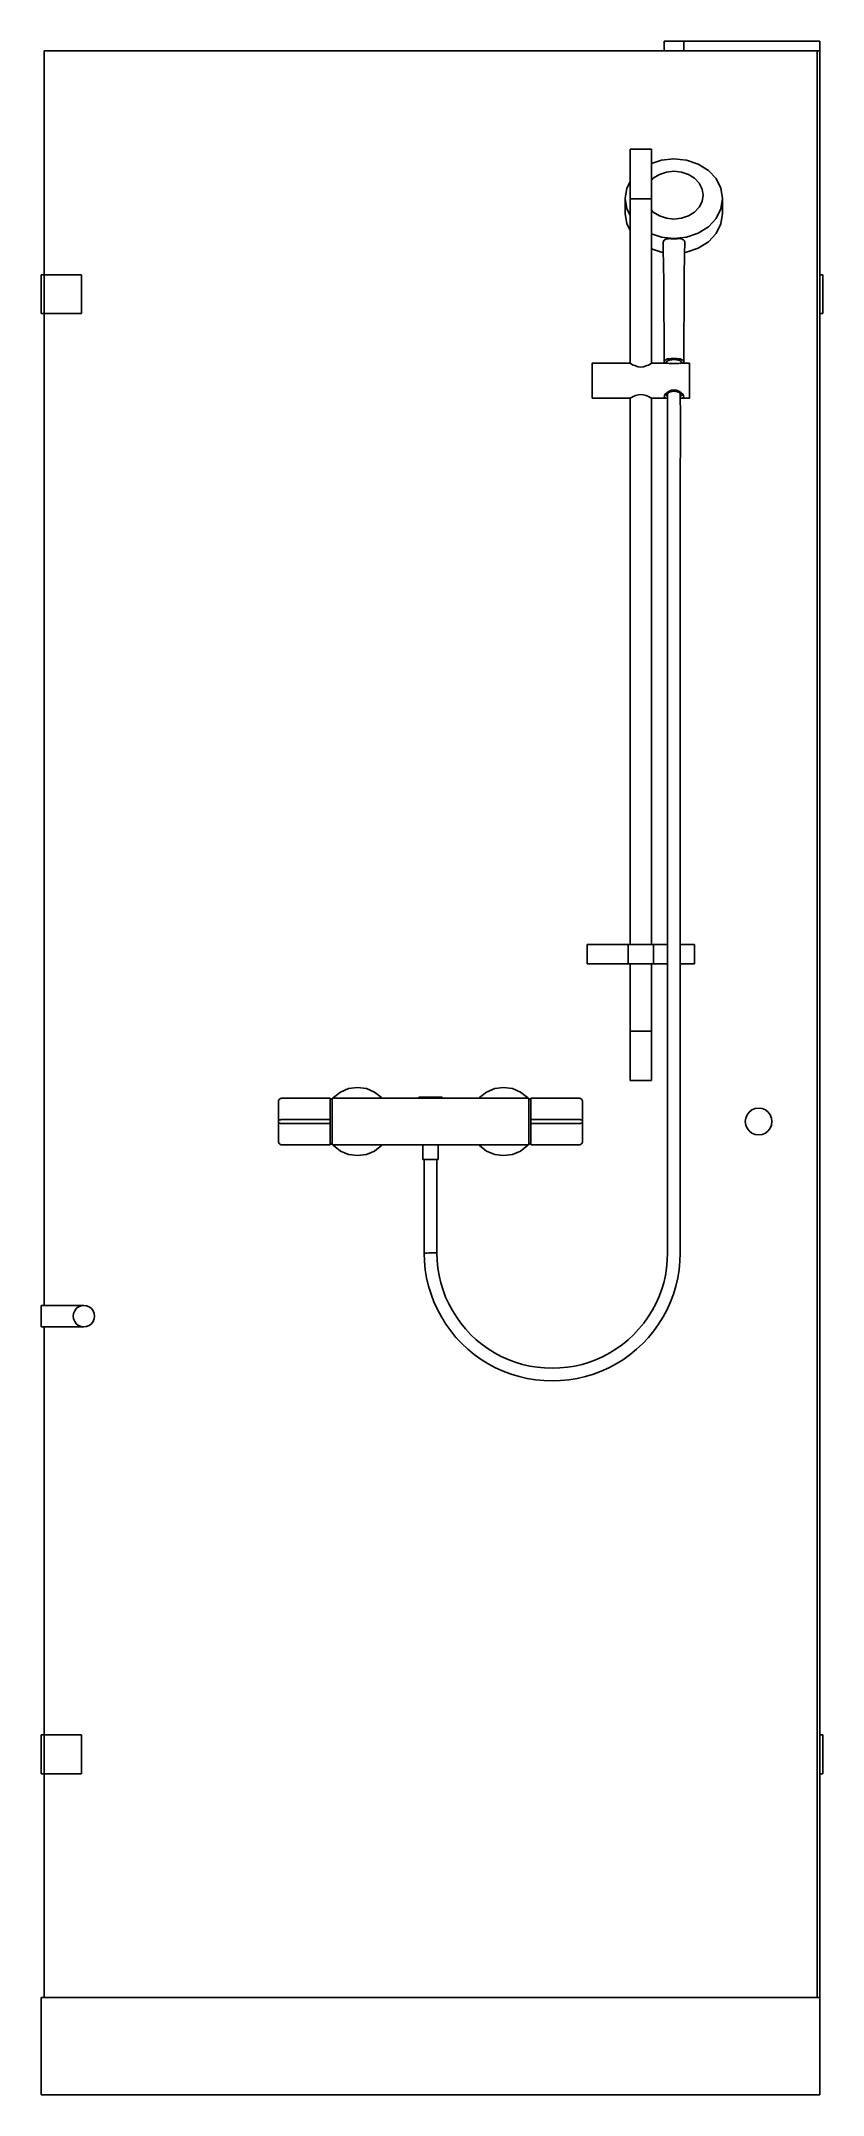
# Model space of a CAD drawing. Header units: millimetres. Extents: x 0 to 803, y 0 to 2110.
import ezdxf

# ---------------------------------------------------------------- set-up
doc = ezdxf.new("R2010")
doc.units = ezdxf.units.MM
doc.layers.add('ceco.net 366', color=7, linetype='Continuous')

msp = doc.modelspace()

# ---------------------------------------------------------------- linework, layer by layer
at = {"layer": 'ceco.net 366', "linetype": 'Continuous'}
for p, q in [((660, 2110), (640, 2110)), ((640, 2100), (640, 2110)), ((800, 2110), (660, 2110)), ((660, 2100), (660, 2110)), ((800, 2100), (800, 2110)), ((640, 2100), (3, 2100)), ((3, 2100), (3, 1870)), ((660, 2100), (640, 2100)), ((800, 2100), (660, 2100)), ((797, 2100), (800, 2100)), ((797, 100), (797, 2100)), ((800, 100), (800, 2100)), ((627, 1999), (605, 1999)), ((605, 1948), (605, 1999)), ((627, 1948), (627, 1999)), ((627, 1984.3), (637.1, 1987.7)), ((637.1, 1987.7), (650, 1989.1)), ((650, 1989.1), (662.9, 1987.7)), ((662.9, 1987.7), (675, 1983.7)), ((675, 1983.7), (685.4, 1977.1)), ((601.7, 1958.8), (605, 1965.3)), ((627, 1967.1), (628.8, 1969)), ((628.8, 1969), (635, 1972.9)), ((635, 1972.9), (642.2, 1975.4)), ((642.2, 1975.4), (650, 1976.2)), ((650, 1976.2), (657.8, 1975.4)), ((657.8, 1975.4), (665, 1972.9)), ((665, 1972.9), (671.2, 1969)), ((671.2, 1969), (676, 1963.9)), ((676, 1963.9), (679, 1958)), ((685.4, 1977.1), (693.3, 1968.7)), ((693.3, 1968.7), (698.3, 1958.8)), ((600, 1948.2), (601.7, 1958.8)), ((601.7, 1937.6), (600, 1948.2)), ((600, 1948.2), (600, 1948.1)), ((600, 1948.1), (600, 1932.7)), ((627, 1948), (605, 1948)), ((605, 1779), (605, 1948)), ((627, 1779), (627, 1948)), ((679, 1945.3), (676, 1939.3)), ((679, 1958), (680, 1951.6)), ((680, 1951.6), (679, 1945.3)), ((698.3, 1958.8), (700, 1948.2)), ((700, 1948.2), (698.3, 1937.6)), ((700, 1948.2), (700, 1948.1)), ((700, 1948.1), (700, 1932.7)), ((601.7, 1922.1), (600, 1932.7)), ((605, 1931.1), (601.7, 1937.6)), ((605, 1915.6), (601.7, 1922.1)), ((628.8, 1934.2), (627, 1936.2)), ((635, 1930.3), (628.8, 1934.2)), ((642.2, 1927.9), (635, 1930.3)), ((650, 1927.1), (642.2, 1927.9)), ((657.8, 1927.9), (650, 1927.1)), ((665, 1930.3), (657.8, 1927.9)), ((671.2, 1934.2), (665, 1930.3)), ((676, 1939.3), (671.2, 1934.2)), ((693.3, 1927.7), (685.4, 1919.2)), ((698.3, 1937.6), (693.3, 1927.7)), ((698.3, 1922.1), (693.3, 1912.2)), ((700, 1932.7), (698.3, 1922.1)), ((637.1, 1908.6), (627, 1912)), ((650, 1907.2), (637.1, 1908.6)), ((638.9, 1903.4), (639.1, 1904.3)), ((638.9, 1902.5), (638.9, 1903.4)), ((638.9, 1902.5), (638.9, 1898.3)), ((639.1, 1904.5), (639.8, 1905.3)), ((639.1, 1904.3), (639.1, 1904.5)), ((639.8, 1905.3), (639.9, 1905.5)), ((639.9, 1905.5), (640.9, 1906.2)), ((640.9, 1906.2), (641.2, 1906.3)), ((641.2, 1906.3), (642.5, 1906.7)), ((642.5, 1906.7), (642.8, 1906.8)), ((642.8, 1906.8), (644.3, 1907)), ((644.3, 1907), (644.6, 1907.1)), ((644.6, 1907.1), (646.3, 1907)), ((646.3, 1907), (646.7, 1907)), ((646.7, 1907), (650, 1906.6)), ((662.9, 1908.6), (650, 1907.2)), ((650, 1906.6), (652.3, 1906.9)), ((652.3, 1906.9), (653.3, 1907)), ((653.3, 1907), (655, 1907.1)), ((655, 1907.1), (655.4, 1907.1)), ((655.4, 1907.1), (656.9, 1906.9)), ((656.9, 1906.9), (657.2, 1906.8)), ((657.2, 1906.8), (658.5, 1906.4)), ((658.5, 1906.4), (658.8, 1906.3)), ((658.8, 1906.3), (659.8, 1905.7)), ((659.8, 1905.7), (660.1, 1905.5)), ((660.1, 1905.5), (660.7, 1904.7)), ((660.7, 1904.7), (660.9, 1904.5)), ((660.9, 1904.5), (661.1, 1903.6)), ((661.1, 1903.6), (661.1, 1903.4)), ((661.1, 1903.4), (661.1, 1901.3)), ((661.1, 1900.8), (661.1, 1901.3)), ((661.1, 1898.7), (661.1, 1900.8)), ((675, 1912.7), (662.9, 1908.6)), ((685.4, 1919.2), (675, 1912.7)), ((685.4, 1903.7), (675, 1897.2)), ((693.3, 1912.2), (685.4, 1903.7)), ((637.1, 1893.1), (627, 1896.5)), ((639, 1892.9), (637.1, 1893.1)), ((638.9, 1898.3), (639, 1896.3)), ((639, 1896.3), (639.5, 1863.4)), ((661, 1896.3), (660.5, 1863.4)), ((661.1, 1898.3), (661, 1896.3)), ((662.9, 1893.1), (661, 1892.9)), ((661.1, 1898.3), (661.1, 1898.7)), ((675, 1897.2), (662.9, 1893.1)), ((0, 1870), (3, 1870)), ((0, 1870), (0, 1830)), ((3, 1870), (41.5, 1870)), ((3, 1870), (3, 1830)), ((41.5, 1870), (41.5, 1830)), ((639.5, 1863.4), (640, 1779)), ((660.5, 1863.4), (660, 1779.1)), ((800, 1870), (803, 1870)), ((803, 1830), (803, 1870)), ((0, 1830), (3, 1830)), ((3, 1830), (3, 811)), ((3, 1830), (41.5, 1830)), ((800, 1830), (803, 1830)), ((566, 1779), (566, 1778.4)), ((605, 1779), (566, 1779)), ((566, 1778.4), (566, 1776.6)), ((566, 1776.6), (566, 1773.7)), ((566, 1773.7), (566, 1770)), ((605.4, 1778.6), (605, 1779)), ((605.4, 1778.6), (606.1, 1778.4)), ((606.5, 1778), (606.1, 1778.4)), ((608.2, 1777.1), (606.5, 1778)), ((608.2, 1777.1), (609.8, 1776.6)), ((610.5, 1776.2), (609.8, 1776.6)), ((613.2, 1775.3), (610.5, 1776.2)), ((616, 1775.1), (613.2, 1775.3)), ((618.8, 1775.3), (616, 1775.1)), ((621.5, 1776.2), (618.8, 1775.3)), ((621.5, 1776.2), (622.2, 1776.6)), ((623.8, 1777.1), (622.2, 1776.6)), ((625.5, 1778), (623.8, 1777.1)), ((625.5, 1778), (625.9, 1778.4)), ((626.6, 1778.6), (625.9, 1778.4)), ((627, 1779), (626.6, 1778.6)), ((643.6, 1779), (627, 1779)), ((640, 1780.8), (640.2, 1781.6)), ((640, 1779), (640, 1780.8)), ((640.2, 1781.6), (640.9, 1782.3)), ((640.9, 1782.3), (642.1, 1782.9)), ((641.8, 1780.1), (641.5, 1779.1)), ((641.5, 1779), (641.5, 1779.1)), ((642.6, 1780.9), (641.8, 1780.1)), ((642.1, 1782.9), (643.5, 1783.4)), ((644, 1781.7), (642.6, 1780.9)), ((643.5, 1783.4), (645.2, 1783.7)), ((645, 1778.8), (643.6, 1779)), ((645.7, 1782.2), (644, 1781.7)), ((647.4, 1778.7), (645, 1778.8)), ((645.2, 1783.7), (647, 1783.8)), ((647.8, 1782.6), (645.7, 1782.2)), ((647, 1783.8), (653, 1783.8)), ((650, 1778.6), (647.4, 1778.7)), ((650, 1782.7), (647.8, 1782.6)), ((652.2, 1782.6), (650, 1782.7)), ((652.6, 1778.7), (650, 1778.6)), ((654.2, 1782.2), (652.2, 1782.6)), ((655, 1778.8), (652.6, 1778.7)), ((653, 1783.8), (654.8, 1783.7)), ((656, 1781.7), (654.2, 1782.2)), ((654.8, 1783.7), (656.5, 1783.4)), ((655, 1778.8), (656.4, 1779)), ((657.4, 1780.9), (656, 1781.7)), ((666, 1779), (656.4, 1779)), ((656.5, 1783.4), (657.9, 1782.9)), ((658.2, 1780.1), (657.4, 1780.9)), ((657.9, 1782.9), (659.1, 1782.3)), ((658.5, 1779.1), (658.2, 1780.1)), ((658.5, 1779), (658.5, 1779.1)), ((659.1, 1782.3), (659.8, 1781.6)), ((659.8, 1781.6), (660, 1780.8)), ((660, 1780.8), (660, 1779.1)), ((660, 1779.1), (660, 1779)), ((666, 1779), (666, 1778.4)), ((666, 1778.4), (666, 1776.6)), ((666, 1776.6), (666, 1773.7)), ((666, 1773.7), (666, 1770)), ((566, 1770), (566, 1765.7)), ((566, 1765.7), (566, 1761)), ((566, 1761), (566, 1756.3)), ((566, 1756.3), (566, 1752)), ((566, 1752), (566, 1748.3)), ((645, 1750.5), (647.4, 1751.4)), ((647.4, 1751.4), (650, 1751.7)), ((650, 1751.7), (652.6, 1751.4)), ((652.6, 1751.4), (655, 1750.5)), ((666, 1770), (666, 1765.7)), ((666, 1765.7), (666, 1761)), ((666, 1761), (666, 1756.3)), ((666, 1756.3), (666, 1752)), ((666, 1752), (666, 1748.3)), ((566, 1748.3), (566, 1745.4)), ((566, 1745.4), (566, 1743.6)), ((566, 1743.6), (566, 1743)), ((605, 1743), (566, 1743)), ((605, 1743), (605.4, 1743.4)), ((605, 1182), (605, 1743)), ((605.4, 1743.4), (606.1, 1743.6)), ((606.1, 1743.6), (606.5, 1744)), ((606.5, 1744), (608.2, 1744.9)), ((608.2, 1744.9), (609.8, 1745.4)), ((609.8, 1745.4), (610.5, 1745.8)), ((610.5, 1745.8), (613.2, 1746.7)), ((613.2, 1746.7), (616, 1746.9)), ((616, 1746.9), (618.8, 1746.7)), ((618.8, 1746.7), (621.5, 1745.8)), ((621.5, 1745.8), (622.2, 1745.4)), ((622.2, 1745.4), (623.8, 1744.9)), ((623.8, 1744.9), (625.5, 1744)), ((625.5, 1744), (625.9, 1743.6)), ((625.9, 1743.6), (626.6, 1743.4)), ((626.6, 1743.4), (627, 1743)), ((643.5, 1743), (627, 1743)), ((627, 1182), (627, 1743)), ((640, 1744.8), (640.2, 1745.4)), ((640.3, 1743.8), (640, 1744.8)), ((640.2, 1745.4), (640.3, 1746)), ((640.3, 1746), (641.3, 1747.6)), ((640.3, 1743.8), (640.6, 1743.6)), ((641.3, 1743.4), (640.6, 1743.6)), ((641.3, 1747.6), (642.2, 1748.3)), ((642.9, 1743.1), (641.3, 1743.4)), ((641.6, 1747.8), (641.5, 1747.4)), ((641.5, 1747.4), (641.5, 1747.7)), ((641.5, 1747.4), (641.8, 1746.5)), ((641.8, 1746.5), (642.6, 1745.6)), ((642.2, 1748.3), (642.9, 1749.1)), ((642.6, 1745.6), (643.5, 1745.1)), ((642.9, 1749.1), (645, 1750.5)), ((642.9, 1743.1), (643.5, 1743)), ((643.4, 1724.7), (643.5, 1747.4)), ((643.7, 1748.1), (643.5, 1747.4)), ((644.4, 1748.8), (643.7, 1748.1)), ((645.7, 1750.5), (644.3, 1750.1)), ((645.4, 1749.3), (644.4, 1748.8)), ((646.8, 1749.8), (645.4, 1749.3)), ((647.8, 1750.9), (645.7, 1750.5)), ((648.3, 1750.1), (646.8, 1749.8)), ((650, 1751), (647.8, 1750.9)), ((650, 1750.2), (648.3, 1750.1)), ((652.2, 1750.9), (650, 1751)), ((651.7, 1750.1), (650, 1750.2)), ((653.2, 1749.8), (651.7, 1750.1)), ((654.2, 1750.5), (652.2, 1750.9)), ((654.6, 1749.3), (653.2, 1749.8)), ((655.7, 1750.1), (654.2, 1750.5)), ((655.6, 1748.8), (654.6, 1749.3)), ((655, 1750.5), (657.1, 1749.1)), ((656.3, 1748.1), (655.6, 1748.8)), ((656.5, 1747.4), (656.3, 1748.1)), ((656.6, 1724.7), (656.5, 1747.4)), ((656.5, 1745.1), (657.4, 1745.6)), ((657.1, 1743.1), (656.5, 1743)), ((666, 1743), (656.5, 1743)), ((657.1, 1749.1), (657.8, 1748.3)), ((658.7, 1743.4), (657.1, 1743.1)), ((657.4, 1745.6), (658.2, 1746.5)), ((657.8, 1748.3), (658.7, 1747.6)), ((658.2, 1746.5), (658.5, 1747.4)), ((658.5, 1747.4), (658.4, 1747.8)), ((658.5, 1747.4), (658.5, 1747.7)), ((658.7, 1747.6), (659.7, 1746)), ((658.7, 1743.4), (659.4, 1743.6)), ((659.7, 1743.8), (659.4, 1743.6)), ((659.7, 1746), (659.8, 1745.4)), ((660, 1744.8), (659.7, 1743.8)), ((659.8, 1745.4), (660, 1744.8)), ((666, 1748.3), (666, 1745.4)), ((666, 1745.4), (666, 1743.6)), ((666, 1743.6), (666, 1743)), ((643.5, 1639), (643.4, 1724.7)), ((656.5, 1639), (656.6, 1724.7)), ((643.5, 1532.5), (643.5, 1639)), ((656.5, 1532.5), (656.5, 1639)), ((643.5, 1426), (643.5, 1532.5)), ((656.5, 1426), (656.5, 1532.5)), ((643.5, 1319.5), (643.5, 1426)), ((656.5, 1319.5), (656.5, 1426)), ((643.5, 1213), (643.5, 1319.5)), ((656.5, 1213), (656.5, 1319.5)), ((643.5, 1106.5), (643.5, 1213)), ((656.5, 1106.5), (656.5, 1213)), ((561, 1182), (561, 1162)), ((561, 1182), (563.1, 1182)), ((563.1, 1182), (568.8, 1182)), ((568.8, 1182), (577.9, 1182)), ((577.9, 1182), (589.5, 1182)), ((589.5, 1182), (603, 1182)), ((603, 1182), (603, 1162)), ((603, 1182), (603.4, 1182)), ((603.4, 1182), (604.7, 1182)), ((604.7, 1182), (606.8, 1182)), ((606.8, 1182), (609.5, 1182)), ((609.5, 1182), (612.6, 1182)), ((612.6, 1182), (616, 1182)), ((616, 1182), (619.4, 1182)), ((619.4, 1182), (622.5, 1182)), ((622.5, 1182), (625.2, 1182)), ((625.2, 1182), (627.3, 1182)), ((627.3, 1182), (628.6, 1182)), ((628.6, 1182), (629, 1182)), ((629, 1182), (629, 1162)), ((629, 1182), (642.5, 1182)), ((642.5, 1182), (643.5, 1182)), ((656.5, 1182), (663.2, 1182)), ((663.2, 1182), (668.9, 1182)), ((668.9, 1182), (671, 1182)), ((671, 1182), (671, 1162)), ((561, 1162), (563.1, 1162)), ((563.1, 1162), (568.8, 1162)), ((568.8, 1162), (577.9, 1162)), ((577.9, 1162), (589.5, 1162)), ((589.5, 1162), (603, 1162)), ((603, 1162), (603.4, 1162)), ((603.4, 1162), (604.7, 1162)), ((604.7, 1162), (606.8, 1162)), ((605, 1093), (605, 1162)), ((606.8, 1162), (609.5, 1162)), ((609.5, 1162), (612.6, 1162)), ((612.6, 1162), (616, 1162)), ((616, 1162), (619.4, 1162)), ((619.4, 1162), (622.5, 1162)), ((622.5, 1162), (625.2, 1162)), ((625.2, 1162), (627.3, 1162)), ((627, 1093), (627, 1162)), ((627.3, 1162), (628.6, 1162)), ((628.6, 1162), (629, 1162)), ((629, 1162), (642.5, 1162)), ((642.5, 1162), (643.5, 1162)), ((656.5, 1162), (663.2, 1162)), ((663.2, 1162), (668.9, 1162)), ((668.9, 1162), (671, 1162)), ((643.5, 1000), (643.5, 1106.5)), ((656.5, 1000), (656.5, 1106.5)), ((627, 1093), (605, 1093)), ((605, 1042), (605, 1093)), ((627, 1042), (627, 1093)), ((325, 1035), (315.9, 1033.8)), ((334.1, 1033.8), (325, 1035)), ((465.9, 1033.8), (475, 1035)), ((475, 1035), (484.1, 1033.8)), ((627, 1042), (605, 1042)), ((244, 1021.2), (244.2, 1022)), ((244, 1021.2), (244, 1020.9)), ((244, 1020.7), (244, 1020.9)), ((244, 1019.1), (244, 1020.7)), ((244, 1016.1), (244, 1019.1)), ((244, 1011.9), (244, 1016.1)), ((244.6, 1022.7), (244.2, 1022)), ((244.6, 1022.7), (245.2, 1023.2)), ((245.9, 1023.6), (245.2, 1023.2)), ((245.9, 1023.6), (246.6, 1023.8)), ((247, 1023.9), (246.6, 1023.8)), ((247, 1023.9), (297, 1023.9)), ((297, 1023.9), (297, 1023.7)), ((297, 1023.7), (297, 1021.8)), ((299, 1023), (297, 1023)), ((297, 1021.8), (297, 1018.5)), ((297, 1018.5), (297, 1013.8)), ((297, 1013.8), (297, 1002)), ((299, 1023.1), (298.9, 1023)), ((299, 1024), (299, 1023.2)), ((299, 1024), (501, 1024)), ((299, 1023.2), (299, 1020.8)), ((299, 1020.8), (299, 1017)), ((299, 1017), (299, 1012)), ((300.3, 1024.7), (299.7, 1024)), ((307.5, 1030.3), (300.3, 1024.7)), ((315.9, 1033.8), (307.5, 1030.3)), ((342.5, 1030.3), (334.1, 1033.8)), ((349.7, 1024.7), (342.5, 1030.3)), ((350.3, 1024), (349.7, 1024.7)), ((388, 1025), (388.4, 1025)), ((388, 1024), (388, 1025)), ((388.4, 1025), (389.6, 1025)), ((389.6, 1025), (391.5, 1025)), ((391.5, 1025), (394, 1025)), ((394, 1025), (396.9, 1025)), ((396.9, 1025), (400, 1025)), ((400, 1025), (403.1, 1025)), ((403.1, 1025), (406, 1025)), ((406, 1025), (408.5, 1025)), ((408.5, 1025), (410.4, 1025)), ((410.4, 1025), (411.6, 1025)), ((411.6, 1025), (412, 1025)), ((412, 1024), (412, 1025)), ((449.7, 1024), (450.3, 1024.7)), ((450.3, 1024.7), (457.5, 1030.3)), ((457.5, 1030.3), (465.9, 1033.8)), ((484.1, 1033.8), (492.5, 1030.3)), ((492.5, 1030.3), (499.7, 1024.7)), ((499.7, 1024.7), (500.3, 1024)), ((501, 1024), (501, 1023.2)), ((501, 1023.2), (501, 1020.8)), ((501, 1023.1), (501.1, 1023)), ((501, 1023), (503, 1023)), ((501, 1020.8), (501, 1017)), ((501, 1017), (501, 1012)), ((503, 1023.9), (503, 1023.7)), ((553, 1023.9), (503, 1023.9)), ((503, 1023.7), (503, 1021.8)), ((503, 1021.8), (503, 1018.5)), ((503, 1018.5), (503, 1013.8)), ((503, 1013.8), (503, 1002)), ((553, 1023.9), (553.4, 1023.8)), ((554.1, 1023.6), (553.4, 1023.8)), ((554.1, 1023.6), (554.8, 1023.2)), ((555.4, 1022.7), (554.8, 1023.2)), ((555.4, 1022.7), (555.8, 1022)), ((556, 1021.2), (555.8, 1022)), ((556, 1021.2), (556, 1020.9)), ((556, 1020.7), (556, 1020.9)), ((556, 1019.1), (556, 1020.7)), ((556, 1016.1), (556, 1019.1)), ((556, 1011.9), (556, 1016.1)), ((733.4, 1013.3), (730.1, 1011.9)), ((737, 1013.7), (733.4, 1013.3)), ((740.6, 1013.3), (737, 1013.7)), ((743.9, 1011.9), (740.6, 1013.3)), ((244, 1001), (244, 1011.9)), ((244.2, 1001.4), (244, 1001.1)), ((244, 1001.1), (244, 1001)), ((244, 999), (244, 1001)), ((244, 998.9), (244, 999)), ((244, 988.1), (244, 999)), ((244.2, 998.6), (244, 998.9)), ((244.6, 1001.6), (244.2, 1001.4)), ((244.6, 998.4), (244.2, 998.6)), ((245.2, 1001.8), (244.6, 1001.6)), ((245.2, 998.2), (244.6, 998.4)), ((245.9, 1001.9), (245.2, 1001.8)), ((245.9, 998.1), (245.2, 998.2)), ((246.6, 1002), (245.9, 1001.9)), ((246.6, 998), (245.9, 998.1)), ((247, 1002), (246.6, 1002)), ((247, 998), (246.6, 998)), ((297, 1002), (247, 1002)), ((297, 998), (247, 998)), ((297, 1002), (297, 998)), ((297, 998), (297, 986.2)), ((299, 1012), (299, 1006.2)), ((299, 1006.2), (299, 1000)), ((299, 1000), (299, 993.8)), ((299, 993.8), (299, 988)), ((501, 1012), (501, 1006.2)), ((501, 1006.2), (501, 1000)), ((501, 1000), (501, 993.8)), ((501, 993.8), (501, 988)), ((503, 1002), (553, 1002)), ((503, 1002), (503, 998)), ((503, 998), (553, 998)), ((503, 998), (503, 986.2)), ((553, 1002), (553.4, 1002)), ((553, 998), (553.4, 998)), ((553.4, 1002), (554.1, 1001.9)), ((553.4, 998), (554.1, 998.1)), ((554.1, 1001.9), (554.8, 1001.8)), ((554.1, 998.1), (554.8, 998.2)), ((554.8, 1001.8), (555.4, 1001.6)), ((554.8, 998.2), (555.4, 998.4)), ((555.4, 1001.6), (555.8, 1001.4)), ((555.4, 998.4), (555.8, 998.6)), ((555.8, 1001.4), (556, 1001.1)), ((555.8, 998.6), (556, 998.9)), ((556, 1001), (556, 1011.9)), ((556, 1001.1), (556, 1001)), ((556, 999), (556, 1001)), ((556, 998.9), (556, 999)), ((556, 988.1), (556, 999)), ((643.5, 865.1), (643.5, 1000)), ((656.5, 864.9), (656.5, 1000)), ((723.7, 1003.6), (723.3, 1000)), ((723.3, 1000), (723.7, 996.4)), ((725.1, 1006.9), (723.7, 1003.6)), ((723.7, 996.4), (725.1, 993.1)), ((727.3, 1009.7), (725.1, 1006.9)), ((725.1, 993.1), (727.3, 990.3)), ((730.1, 1011.9), (727.3, 1009.7)), ((746.7, 1009.7), (743.9, 1011.9)), ((748.9, 1006.9), (746.7, 1009.7)), ((746.7, 990.3), (748.9, 993.1)), ((750.3, 1003.6), (748.9, 1006.9)), ((748.9, 993.1), (750.3, 996.4)), ((750.7, 1000), (750.3, 1003.6)), ((750.3, 996.4), (750.7, 1000)), ((244, 983.9), (244, 988.1)), ((244, 980.9), (244, 983.9)), ((244, 979.3), (244, 980.9)), ((244, 979.1), (244, 979.3)), ((244, 979.1), (244, 978.8)), ((244, 978.8), (244.2, 978)), ((244.2, 978), (244.6, 977.3)), ((244.6, 977.3), (245.2, 976.8)), ((245.2, 976.8), (245.9, 976.4)), ((245.9, 976.4), (246.6, 976.2)), ((246.6, 976.2), (247, 976.1)), ((247, 976.1), (297, 976.1)), ((297, 986.2), (297, 981.5)), ((297, 981.5), (297, 978.2)), ((297, 978.2), (297, 976.3)), ((299, 977), (297, 977)), ((297, 976.3), (297, 976.1)), ((298.9, 977), (299, 976.9)), ((299, 988), (299, 983)), ((299, 983), (299, 979.2)), ((299, 979.2), (299, 976.8)), ((299, 976.8), (299, 976)), ((299, 976), (501, 976)), ((299.7, 976), (300.3, 975.3)), ((300.3, 975.3), (307.5, 969.7)), ((342.5, 969.7), (349.7, 975.3)), ((349.7, 975.3), (350.3, 976)), ((392, 961), (392, 976)), ((408, 961), (408, 976)), ((450.3, 975.3), (449.7, 976)), ((457.5, 969.7), (450.3, 975.3)), ((499.7, 975.3), (492.5, 969.7)), ((500.3, 976), (499.7, 975.3)), ((501, 988), (501, 983)), ((501, 983), (501, 979.2)), ((501, 979.2), (501, 976.8)), ((501, 977), (503, 977)), ((501.1, 977), (501, 976.9)), ((501, 976.8), (501, 976)), ((503, 986.2), (503, 981.5)), ((503, 981.5), (503, 978.2)), ((503, 978.2), (503, 976.3)), ((503, 976.3), (503, 976.1)), ((553, 976.1), (503, 976.1)), ((553.4, 976.2), (553, 976.1)), ((554.1, 976.4), (553.4, 976.2)), ((554.8, 976.8), (554.1, 976.4)), ((555.4, 977.3), (554.8, 976.8)), ((555.8, 978), (555.4, 977.3)), ((556, 978.8), (555.8, 978)), ((556, 983.9), (556, 988.1)), ((556, 980.9), (556, 983.9)), ((556, 979.3), (556, 980.9)), ((556, 979.1), (556, 979.3)), ((556, 979.1), (556, 978.8)), ((727.3, 990.3), (730.1, 988.1)), ((730.1, 988.1), (733.4, 986.7)), ((733.4, 986.7), (737, 986.3)), ((737, 986.3), (740.6, 986.7)), ((740.6, 986.7), (743.9, 988.1)), ((743.9, 988.1), (746.7, 990.3)), ((307.5, 969.7), (315.9, 966.2)), ((315.9, 966.2), (325, 965)), ((325, 965), (334.1, 966.2)), ((334.1, 966.2), (342.5, 969.7)), ((392, 961), (392.3, 961)), ((392.3, 961), (393.1, 961)), ((393.1, 961), (394.3, 961)), ((393.5, 961), (393.5, 957.1)), ((393.5, 957.1), (393.5, 927.1)), ((394.3, 961), (396, 961)), ((396, 961), (397.9, 961)), ((397.9, 961), (400, 961)), ((400, 961), (402.1, 961)), ((402.1, 961), (404, 961)), ((404, 961), (405.7, 961)), ((405.7, 961), (406.9, 961)), ((406.5, 961), (406.5, 957.1)), ((406.5, 957.1), (406.5, 927.1)), ((406.9, 961), (407.7, 961)), ((407.7, 961), (408, 961)), ((465.9, 966.2), (457.5, 969.7)), ((475, 965), (465.9, 966.2)), ((484.1, 966.2), (475, 965)), ((492.5, 969.7), (484.1, 966.2)), ((393.5, 927.1), (393.5, 907.1)), ((406.5, 927.1), (406.5, 907.1)), ((393.5, 907.1), (393.5, 864.9)), ((406.5, 907.1), (406.5, 865.1)), ((405.6, 865.1), (406.3, 865.1)), ((406.3, 865.1), (406.5, 865.1)), ((406.5, 865.1), (406.8, 857.2)), ((643.2, 857.2), (643.5, 865.1)), ((393.5, 864.9), (393.7, 864.9)), ((393.5, 864.9), (393.8, 856.4)), ((393.7, 864.9), (394.4, 864.9)), ((393.8, 856.4), (394.6, 847.8)), ((394.4, 864.9), (395.4, 864.9)), ((394.6, 847.8), (396, 839.3)), ((395.4, 864.9), (396.7, 864.9)), ((396.7, 864.9), (398.3, 865)), ((398.3, 865), (400, 865)), ((400, 865), (401.7, 865)), ((401.7, 865), (403.3, 865.1)), ((403.3, 865.1), (404.6, 865.1)), ((404.6, 865.1), (405.6, 865.1)), ((406.8, 857.2), (407.5, 849.5)), ((407.5, 849.5), (408.8, 841.9)), ((641.2, 841.9), (642.5, 849.5)), ((642.5, 849.5), (643.2, 857.2)), ((654, 839.3), (655.4, 847.8)), ((655.4, 847.8), (656.2, 856.4)), ((656.2, 856.4), (656.5, 864.9)), ((396, 839.3), (398, 831)), ((398, 831), (400.5, 822.7)), ((408.8, 841.9), (410.5, 834.3)), ((410.5, 834.3), (412.8, 826.9)), ((412.8, 826.9), (415.5, 819.7)), ((634.5, 819.7), (637.2, 826.9)), ((637.2, 826.9), (639.5, 834.3)), ((639.5, 834.3), (641.2, 841.9)), ((649.5, 822.7), (652, 831)), ((652, 831), (654, 839.3)), ((44, 811), (0, 811)), ((0, 811), (0, 789)), ((33.4, 802.8), (33, 800)), ((34.5, 805.5), (33.4, 802.8)), ((36.2, 807.8), (34.5, 805.5)), ((38.5, 809.5), (36.2, 807.8)), ((41.2, 810.6), (38.5, 809.5)), ((44, 811), (41.2, 810.6)), ((46.8, 810.6), (44, 811)), ((49.5, 809.5), (46.8, 810.6)), ((51.8, 807.8), (49.5, 809.5)), ((53.5, 805.5), (51.8, 807.8)), ((54.6, 802.8), (53.5, 805.5)), ((55, 800), (54.6, 802.8)), ((400.5, 822.7), (403.5, 814.7)), ((403.5, 814.7), (407.1, 806.8)), ((407.1, 806.8), (411.1, 799.2)), ((415.5, 819.7), (418.7, 812.6)), ((418.7, 812.6), (422.4, 805.8)), ((422.4, 805.8), (426.5, 799.2)), ((623.5, 799.2), (627.6, 805.8)), ((627.6, 805.8), (631.3, 812.6)), ((631.3, 812.6), (634.5, 819.7)), ((638.9, 799.2), (642.9, 806.8)), ((642.9, 806.8), (646.5, 814.7)), ((646.5, 814.7), (649.5, 822.7)), ((0, 789), (44, 789)), ((3, 789), (3, 370)), ((33, 800), (33.4, 797.2)), ((33.4, 797.2), (34.5, 794.5)), ((34.5, 794.5), (36.2, 792.2)), ((36.2, 792.2), (38.5, 790.5)), ((38.5, 790.5), (41.2, 789.4)), ((41.2, 789.4), (44, 789)), ((44, 789), (46.8, 789.4)), ((46.8, 789.4), (49.5, 790.5)), ((49.5, 790.5), (51.8, 792.2)), ((51.8, 792.2), (53.5, 794.5)), ((53.5, 794.5), (54.6, 797.2)), ((54.6, 797.2), (55, 800)), ((411.1, 799.2), (415.7, 791.9)), ((415.7, 791.9), (420.7, 784.9)), ((420.7, 784.9), (426.1, 778.3)), ((426.5, 799.2), (431, 792.9)), ((431, 792.9), (435.9, 786.9)), ((435.9, 786.9), (441.2, 781.2)), ((441.2, 781.2), (446.9, 775.9)), ((603.1, 775.9), (608.8, 781.2)), ((608.8, 781.2), (614.1, 786.9)), ((614.1, 786.9), (619, 792.9)), ((619, 792.9), (623.5, 799.2)), ((623.9, 778.3), (629.3, 784.9)), ((629.3, 784.9), (634.3, 791.9)), ((634.3, 791.9), (638.9, 799.2)), ((426.1, 778.3), (432, 772)), ((432, 772), (438.3, 766.1)), ((438.3, 766.1), (444.9, 760.7)), ((444.9, 760.7), (451.9, 755.7)), ((446.9, 775.9), (452.9, 771)), ((452.9, 771), (459.2, 766.5)), ((459.2, 766.5), (465.8, 762.4)), ((465.8, 762.4), (472.6, 758.7)), ((577.4, 758.7), (584.2, 762.4)), ((584.2, 762.4), (590.8, 766.5)), ((590.8, 766.5), (597.1, 771)), ((597.1, 771), (603.1, 775.9)), ((598.1, 755.7), (605.1, 760.7)), ((605.1, 760.7), (611.7, 766.1)), ((611.7, 766.1), (618, 772)), ((618, 772), (623.9, 778.3)), ((451.9, 755.7), (459.2, 751.1)), ((459.2, 751.1), (466.8, 747.1)), ((466.8, 747.1), (474.7, 743.5)), ((472.6, 758.7), (479.7, 755.5)), ((474.7, 743.5), (482.7, 740.5)), ((479.7, 755.5), (486.9, 752.8)), ((482.7, 740.5), (491, 738)), ((486.9, 752.8), (494.3, 750.5)), ((494.3, 750.5), (501.9, 748.8)), ((501.9, 748.8), (509.5, 747.5)), ((509.5, 747.5), (517.2, 746.8)), ((517.2, 746.8), (525, 746.5)), ((525, 746.5), (532.8, 746.8)), ((532.8, 746.8), (540.5, 747.5)), ((540.5, 747.5), (548.1, 748.8)), ((548.1, 748.8), (555.7, 750.5)), ((555.7, 750.5), (563.1, 752.8)), ((559, 738), (567.3, 740.5)), ((563.1, 752.8), (570.3, 755.5)), ((567.3, 740.5), (575.3, 743.5)), ((570.3, 755.5), (577.4, 758.7)), ((575.3, 743.5), (583.2, 747.1)), ((583.2, 747.1), (590.8, 751.1)), ((590.8, 751.1), (598.1, 755.7)), ((491, 738), (499.3, 736)), ((499.3, 736), (507.8, 734.6)), ((507.8, 734.6), (516.4, 733.8)), ((516.4, 733.8), (525, 733.5)), ((525, 733.5), (533.6, 733.8)), ((533.6, 733.8), (542.2, 734.6)), ((542.2, 734.6), (550.7, 736)), ((550.7, 736), (559, 738)), ((0, 370), (3, 370)), ((0, 370), (0, 330)), ((3, 370), (41.5, 370)), ((3, 370), (3, 330)), ((41.5, 370), (41.5, 330)), ((800, 370), (803, 370)), ((803, 330), (803, 370)), ((0, 330), (3, 330)), ((3, 330), (3, 100)), ((3, 330), (41.5, 330)), ((800, 330), (803, 330)), ((0, 100), (800, 100)), ((0, 0), (0, 100)), ((800, 0), (800, 100)), ((0, 0), (800, 0))]:
    msp.add_line(p, q, dxfattribs=at)

doc.saveas('drawing.dxf')
